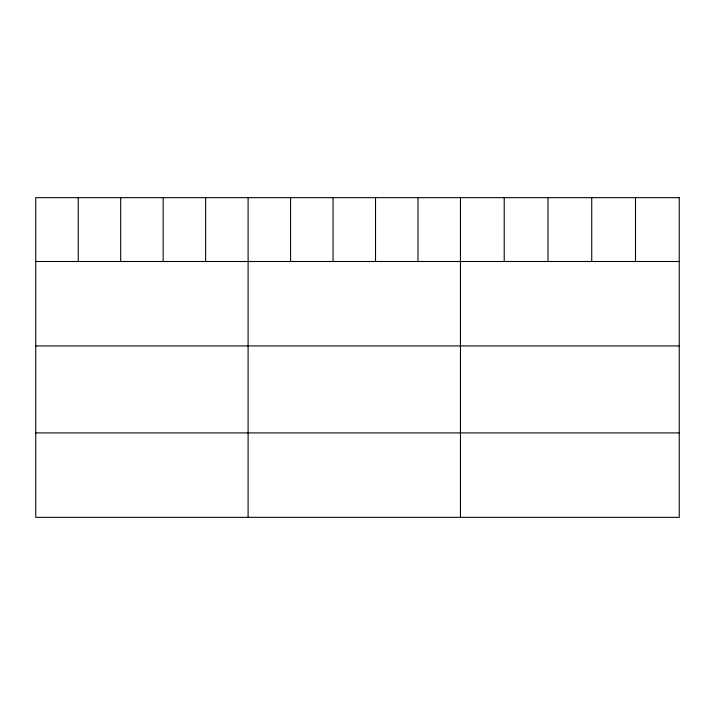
<?xml version="1.0" encoding="UTF-8"?>
<svg xmlns="http://www.w3.org/2000/svg" width="715" height="715" viewBox="0 0 715 715"><rect width="100%" height="100%" fill="white"/><g stroke="black" fill="none" stroke-linecap="round" stroke-linejoin="round"><path stroke-width="1.07" d="M35.75 261.502L679.25 261.502M35.75 345.926L679.25 345.926M35.75 432.915L679.25 432.915M635.492 197.653L635.492 261.502M591.734 197.653L591.734 261.502M547.976 197.653L547.976 261.502M504.218 197.653L504.218 261.502M460.46 197.653L460.46 517.347M417.989 197.653L417.989 261.502M375.518 197.653L375.518 261.502M333.047 197.653L333.047 261.502M290.576 197.653L290.576 261.502M248.105 197.653L248.105 517.347M205.634 197.653L205.634 261.502M163.163 197.653L163.163 261.502M120.692 197.653L120.692 261.502M78.221 197.653L78.221 261.502M679.25 197.653L35.75 197.653L35.75 517.347L679.25 517.347L679.25 197.653"/></g></svg>
